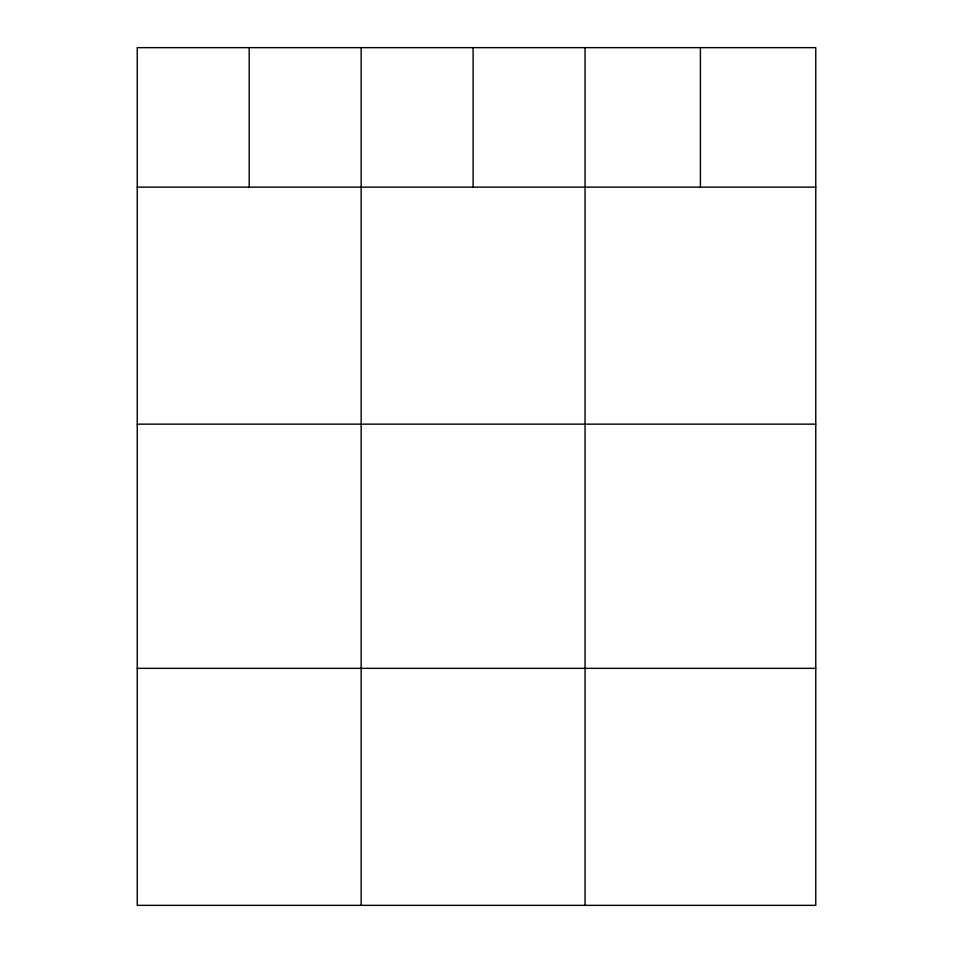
<?xml version="1.0" encoding="UTF-8"?>
<svg xmlns="http://www.w3.org/2000/svg" width="953" height="953" viewBox="0 0 953 953"><rect width="100%" height="100%" fill="white"/><g stroke="black" fill="none" stroke-linecap="round" stroke-linejoin="round"><path stroke-width="1.43" d="M815.756 187.133L815.756 905.35L137.244 905.35L137.244 47.65L815.756 47.65L815.756 187.133L137.244 187.133M137.244 424.145L815.756 424.145M137.244 668.339L815.756 668.339M700.407 47.65L700.407 187.133M585.059 47.65L585.059 905.35M473.105 47.65L473.105 187.133M361.151 47.65L361.151 905.35M249.198 47.65L249.198 187.133"/></g></svg>
